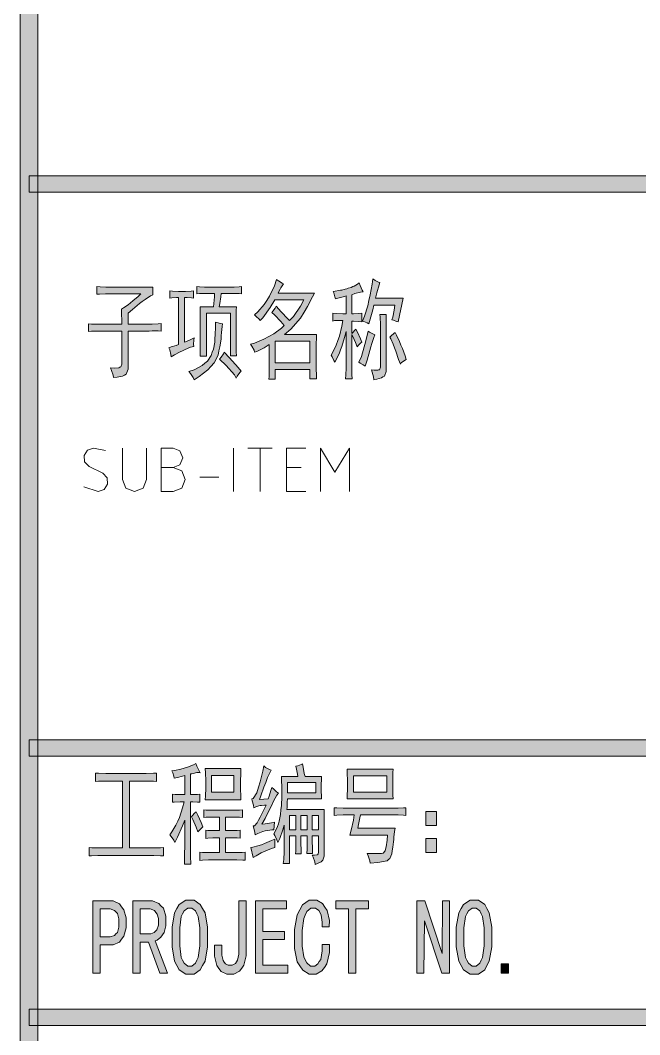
# Model space of a CAD drawing. Header units: millimetres. Extents: x 568 to 57335, y 85 to 28579.
# Drawn here: x 57244.83 to 57269.55, y 27771.29 to 27811.79 of the extents above; entities that cross this region are included whole.
import ezdxf

# ---------------------------------------------------------------- set-up
doc = ezdxf.new("R2010")
doc.units = ezdxf.units.MM

msp = doc.modelspace()

# ---------------------------------------------------------------- hatches: boundary and pattern name
h = msp.add_hatch(color=0)
h.dxf.hatch_style = 2
h.paths.add_polyline_path([(57245.524, 27702.999), (57244.825, 27702.999), (57244.825, 28563.812), (57245.524, 28563.812)])
h = msp.add_hatch(color=0)
h.dxf.hatch_style = 2
h.paths.add_polyline_path([(57245.175, 27804.935), (57245.175, 27805.581), (57320.223, 27805.581), (57320.223, 27804.935)])
h = msp.add_hatch(color=0)
h.dxf.hatch_style = 2
h.paths.add_polyline_path([(57248.426, 27797.915), (57248.578, 27797.907), (57248.761, 27797.915), (57248.799, 27797.937), (57248.837, 27797.96), (57248.875, 27798.067), (57248.875, 27798.15), (57248.875, 27799.381), (57247.971, 27799.381), (57247.887, 27799.381), (57247.674, 27799.373), (57247.553, 27799.366), (57247.553, 27799.67), (57247.674, 27799.662), (57247.887, 27799.654), (57247.971, 27799.654), (57248.875, 27799.654), (57248.875, 27799.784), (57248.867, 27800.095), (57248.859, 27800.262), (57248.951, 27800.308), (57249.133, 27800.437), (57249.224, 27800.513), (57249.315, 27800.589), (57249.528, 27800.764), (57249.642, 27800.87), (57248.35, 27800.87), (57248.221, 27800.87), (57247.986, 27800.862), (57247.887, 27800.855), (57247.887, 27801.159), (57248.016, 27801.144), (57248.236, 27801.136), (57248.328, 27801.136), (57250.113, 27801.136), (57250.113, 27800.832), (57250.022, 27800.787), (57249.809, 27800.65), (57249.695, 27800.566), (57249.581, 27800.483), (57249.3, 27800.247), (57249.125, 27800.095), (57249.125, 27799.654), (57249.976, 27799.654), (57250.083, 27799.654), (57250.326, 27799.67), (57250.455, 27799.685), (57250.455, 27799.381), (57250.326, 27799.389), (57250.083, 27799.389), (57249.976, 27799.381), (57249.125, 27799.381), (57249.125, 27798.029), (57249.125, 27797.861), (57249.057, 27797.656), (57248.981, 27797.626), (57248.905, 27797.588), (57248.692, 27797.542), (57248.54, 27797.527), (57248.533, 27797.618), (57248.472, 27797.808)])
h = msp.add_hatch(color=0)
h.dxf.hatch_style = 2
h.paths.add_polyline_path([(57253.258, 27801.136), (57253.357, 27801.136), (57253.562, 27801.144), (57253.661, 27801.159), (57253.661, 27800.87), (57253.562, 27800.878), (57253.357, 27800.885), (57253.258, 27800.885), (57252.848, 27800.885), (57252.833, 27800.749), (57252.787, 27800.483), (57252.765, 27800.346), (57253.456, 27800.346), (57253.448, 27800.217), (57253.448, 27799.936), (57253.448, 27799.784), (57253.448, 27798.94), (57253.448, 27798.834), (57253.448, 27798.56), (57253.456, 27798.401), (57253.22, 27798.401), (57253.22, 27800.095), (57252.256, 27800.095), (57252.256, 27798.386), (57252.005, 27798.386), (57252.005, 27798.538), (57252.012, 27798.811), (57252.012, 27798.925), (57252.012, 27799.784), (57252.012, 27799.913), (57252.005, 27800.194), (57252.005, 27800.346), (57252.537, 27800.346), (57252.552, 27800.49), (57252.575, 27800.756), (57252.582, 27800.885), (57252.271, 27800.885), (57252.172, 27800.885), (57251.974, 27800.878), (57251.876, 27800.87), (57251.876, 27801.159), (57251.974, 27801.144), (57252.172, 27801.136), (57252.271, 27801.136)])
h = msp.add_hatch(color=0)
h.paths.add_polyline_path([(57255.333, 27801.273), (57255.302, 27801.235), (57255.249, 27801.144), (57255.226, 27801.106), (57255.203, 27801.06), (57255.15, 27800.961), (57255.12, 27800.9), (57256.571, 27800.9), (57256.495, 27800.749), (57256.29, 27800.369), (57256.153, 27800.133), (57256.016, 27799.898), (57255.621, 27799.457), (57255.371, 27799.244), (57256.647, 27799.244), (57256.647, 27799.123), (57256.639, 27798.857), (57256.639, 27798.72), (57256.639, 27798.029), (57256.639, 27797.884), (57256.647, 27797.611), (57256.647, 27797.474), (57256.381, 27797.474), (57256.381, 27797.846), (57255.006, 27797.846), (57255.006, 27797.459), (57254.748, 27797.459), (57254.755, 27797.573), (57254.763, 27797.846), (57254.763, 27797.998), (57254.763, 27798.842), (57254.558, 27798.72), (57254.261, 27798.568), (57254.178, 27798.538), (57254.155, 27798.621), (57254.071, 27798.781), (57254.018, 27798.857), (57254.178, 27798.902), (57254.542, 27799.054), (57254.748, 27799.161), (57254.945, 27799.275), (57255.249, 27799.495), (57255.355, 27799.601), (57255.219, 27799.768), (57254.975, 27800.034), (57254.861, 27800.126), (57254.907, 27800.179), (57254.998, 27800.3), (57255.044, 27800.376), (57255.241, 27800.156), (57255.507, 27799.875), (57255.576, 27799.806), (57255.735, 27799.966), (57256.016, 27800.376), (57256.145, 27800.635), (57254.991, 27800.635), (57254.801, 27800.331), (57254.504, 27799.913), (57254.398, 27799.806), (57254.36, 27799.852), (57254.246, 27799.966), (57254.17, 27800.027), (57254.314, 27800.148), (57254.565, 27800.445), (57254.672, 27800.604), (57254.77, 27800.771), (57254.968, 27801.189), (57255.051, 27801.44), (57255.135, 27801.387), (57255.279, 27801.296)])
h.paths.add_polyline_path([(57256.381, 27798.112), (57256.381, 27798.978), (57255.006, 27798.978), (57255.006, 27798.112)])
h = msp.add_hatch(color=0)
h.dxf.hatch_style = 2
h.paths.add_polyline_path([(57257.232, 27798.416), (57257.3, 27798.538), (57257.437, 27798.826), (57257.498, 27799.001), (57257.566, 27799.176), (57257.665, 27799.578), (57257.703, 27799.806), (57257.566, 27799.806), (57257.369, 27799.799), (57257.3, 27799.784), (57257.3, 27800.095), (57257.437, 27800.08), (57257.703, 27800.072), (57257.832, 27800.072), (57257.832, 27800.787), (57257.764, 27800.764), (57257.559, 27800.711), (57257.414, 27800.665), (57257.384, 27800.756), (57257.338, 27800.908), (57257.308, 27800.969), (57257.391, 27800.976), (57257.536, 27800.999), (57257.604, 27801.014), (57257.665, 27801.022), (57257.794, 27801.052), (57257.855, 27801.068), (57257.916, 27801.09), (57258.037, 27801.128), (57258.098, 27801.159), (57258.151, 27801.182), (57258.28, 27801.258), (57258.349, 27801.311), (57258.387, 27801.197), (57258.47, 27801.022), (57258.516, 27800.954), (57258.402, 27800.938), (57258.174, 27800.878), (57258.06, 27800.832), (57258.06, 27800.072), (57258.128, 27800.072), (57258.326, 27800.08), (57258.463, 27800.095), (57258.463, 27799.753), (57258.326, 27799.768), (57258.128, 27799.784), (57258.06, 27799.784), (57258.06, 27799.282), (57258.098, 27799.32), (57258.174, 27799.419), (57258.22, 27799.465), (57258.288, 27799.343), (57258.402, 27799.077), (57258.463, 27798.94), (57258.417, 27798.91), (57258.326, 27798.819), (57258.273, 27798.758), (57258.212, 27798.925), (57258.098, 27799.168), (57258.06, 27799.244), (57258.06, 27797.998), (57258.06, 27797.915), (57258.06, 27797.649), (57258.068, 27797.474), (57257.802, 27797.474), (57257.817, 27797.641), (57257.832, 27797.907), (57257.832, 27797.998), (57257.832, 27799.366), (57257.771, 27799.13), (57257.665, 27798.766), (57257.612, 27798.636), (57257.566, 27798.515), (57257.452, 27798.257), (57257.384, 27798.135), (57257.346, 27798.211), (57257.27, 27798.355)])
h = msp.add_hatch(color=0)
h.dxf.hatch_style = 2
h.paths.add_polyline_path([(57259.184, 27801.326), (57259.154, 27801.235), (57259.063, 27800.916), (57259.01, 27800.703), (57260.111, 27800.703), (57259.906, 27799.753), (57259.845, 27799.768), (57259.724, 27799.814), (57259.663, 27799.837), (57259.694, 27799.936), (57259.747, 27800.224), (57259.777, 27800.414), (57258.941, 27800.414), (57258.896, 27800.232), (57258.797, 27799.86), (57258.744, 27799.67), (57258.668, 27799.708), (57258.539, 27799.768), (57258.486, 27799.784), (57258.569, 27799.981), (57258.698, 27800.391), (57258.744, 27800.604), (57258.797, 27800.824), (57258.873, 27801.25), (57258.903, 27801.463), (57258.987, 27801.409), (57259.124, 27801.341)])
h = msp.add_hatch(color=0)
h.dxf.hatch_style = 2
h.paths.add_polyline_path([(57251.747, 27798.773), (57251.625, 27798.735), (57251.405, 27798.644), (57251.306, 27798.598), (57251.207, 27798.553), (57250.979, 27798.431), (57250.85, 27798.355), (57250.835, 27798.454), (57250.789, 27798.636), (57250.751, 27798.72), (57250.85, 27798.75), (57251.048, 27798.811), (57251.139, 27798.842), (57251.139, 27800.718), (57251.055, 27800.718), (57250.88, 27800.711), (57250.789, 27800.703), (57250.789, 27800.984), (57250.896, 27800.976), (57251.139, 27800.969), (57251.283, 27800.969), (57251.42, 27800.969), (57251.648, 27800.976), (57251.739, 27800.984), (57251.739, 27800.703), (57251.663, 27800.711), (57251.488, 27800.718), (57251.382, 27800.718), (57251.382, 27798.94), (57251.465, 27798.971), (57251.655, 27799.054), (57251.762, 27799.115), (57251.747, 27799.024), (57251.739, 27798.857)])
h = msp.add_hatch(color=0)
h.dxf.hatch_style = 2
h.paths.add_polyline_path([(57259.435, 27800.042), (57259.428, 27799.958), (57259.428, 27799.662), (57259.428, 27799.449), (57259.428, 27797.93), (57259.428, 27797.77), (57259.359, 27797.58), (57259.298, 27797.55), (57259.238, 27797.52), (57259.055, 27797.466), (57258.941, 27797.436), (57258.926, 27797.55), (57258.873, 27797.74), (57258.843, 27797.831), (57258.949, 27797.823), (57259.093, 27797.816), (57259.124, 27797.831), (57259.162, 27797.839), (57259.2, 27797.937), (57259.2, 27798.029), (57259.2, 27799.449), (57259.2, 27799.647), (57259.192, 27799.936), (57259.184, 27800.042)])
h = msp.add_hatch(color=0)
h.dxf.hatch_style = 2
h.paths.add_polyline_path([(57252.901, 27799.67), (57252.886, 27799.571), (57252.863, 27799.328), (57252.848, 27799.199), (57252.841, 27799.062), (57252.787, 27798.758), (57252.757, 27798.591), (57252.719, 27798.416), (57252.559, 27798.112), (57252.43, 27797.975), (57252.309, 27797.831), (57251.967, 27797.565), (57251.762, 27797.436), (57251.731, 27797.527), (57251.625, 27797.687), (57251.557, 27797.763), (57251.769, 27797.839), (57252.081, 27798.006), (57252.187, 27798.097), (57252.294, 27798.188), (57252.445, 27798.408), (57252.491, 27798.538), (57252.537, 27798.667), (57252.59, 27798.94), (57252.597, 27799.085), (57252.605, 27799.237), (57252.613, 27799.556), (57252.613, 27799.738), (57252.673, 27799.723), (57252.818, 27799.685)])
h = msp.add_hatch(color=0)
h.dxf.hatch_style = 2
h.paths.add_polyline_path([(57258.972, 27799.229), (57258.934, 27799.13), (57258.858, 27798.887), (57258.82, 27798.75), (57258.782, 27798.606), (57258.668, 27798.226), (57258.592, 27797.983), (57258.516, 27798.029), (57258.387, 27798.105), (57258.334, 27798.135), (57258.44, 27798.37), (57258.622, 27798.993), (57258.706, 27799.381), (57258.767, 27799.343), (57258.896, 27799.267)])
h = msp.add_hatch(color=0)
h.dxf.hatch_style = 2
h.paths.add_polyline_path([(57259.792, 27799.328), (57259.845, 27799.221), (57259.959, 27798.971), (57260.02, 27798.826), (57260.081, 27798.682), (57260.187, 27798.393), (57260.233, 27798.249), (57260.157, 27798.211), (57260.035, 27798.112), (57259.997, 27798.067), (57259.929, 27798.249), (57259.815, 27798.576), (57259.769, 27798.712), (57259.716, 27798.857), (57259.618, 27799.069), (57259.58, 27799.145), (57259.633, 27799.191), (57259.739, 27799.282)])
h = msp.add_hatch(color=0)
h.dxf.hatch_style = 2
h.paths.add_polyline_path([(57252.962, 27798.538), (57253.182, 27798.31), (57253.524, 27797.93), (57253.646, 27797.778), (57253.585, 27797.725), (57253.486, 27797.588), (57253.448, 27797.504), (57253.372, 27797.634), (57253.038, 27798.013), (57252.772, 27798.264), (57252.841, 27798.34), (57252.932, 27798.477)])
h = msp.add_hatch(color=0)
h.dxf.hatch_style = 2
h.paths.add_polyline_path([(57320.223, 27783.054), (57320.223, 27782.408), (57245.175, 27782.408), (57245.175, 27783.054)])
h = msp.add_hatch(color=0)
h.dxf.hatch_style = 2
h.paths.add_polyline_path([(57250.88, 27781.816), (57250.987, 27781.838), (57251.23, 27781.891), (57251.367, 27781.929), (57251.503, 27781.967), (57251.739, 27782.066), (57251.83, 27782.119), (57251.876, 27782.013), (57251.967, 27781.823), (57252.012, 27781.747), (57251.967, 27781.762), (57251.876, 27781.755), (57251.822, 27781.74), (57251.777, 27781.732), (57251.671, 27781.709), (57251.617, 27781.702), (57251.617, 27780.873), (57251.709, 27780.873), (57251.898, 27780.881), (57251.997, 27780.889), (57251.997, 27780.57), (57251.898, 27780.577), (57251.709, 27780.585), (57251.617, 27780.585), (57251.617, 27779.096), (57251.617, 27778.913), (57251.625, 27778.412), (57251.633, 27778.1), (57251.374, 27778.1), (57251.382, 27778.412), (57251.389, 27778.906), (57251.389, 27779.08), (57251.389, 27779.855), (57251.298, 27779.62), (57251.101, 27779.172), (57250.994, 27778.966), (57250.949, 27779.05), (57250.85, 27779.202), (57250.797, 27779.27), (57250.88, 27779.384), (57251.04, 27779.658), (57251.108, 27779.81), (57251.177, 27779.962), (57251.306, 27780.349), (57251.367, 27780.585), (57251.207, 27780.585), (57250.972, 27780.577), (57250.896, 27780.57), (57250.896, 27780.889), (57251.002, 27780.881), (57251.162, 27780.873), (57251.215, 27780.873), (57251.389, 27780.873), (57251.389, 27781.633), (57251.306, 27781.61), (57251.101, 27781.557), (57250.972, 27781.534), (57250.949, 27781.61), (57250.911, 27781.747)])
h = msp.add_hatch(color=0)
h.paths.add_polyline_path([(57256.085, 27782.104), (57256.115, 27781.967), (57256.161, 27781.717), (57256.191, 27781.595), (57256.844, 27781.595), (57256.844, 27781.496), (57256.837, 27781.268), (57256.837, 27781.139), (57256.837, 27781.018), (57256.844, 27780.797), (57256.844, 27780.706), (57255.492, 27780.706), (57255.484, 27780.577), (57255.477, 27780.364), (57255.469, 27780.281), (57256.958, 27780.281), (57256.958, 27780.144), (57256.951, 27779.855), (57256.951, 27779.703), (57256.951, 27778.541), (57256.951, 27778.412), (57256.905, 27778.252), (57256.867, 27778.222), (57256.829, 27778.184), (57256.692, 27778.116), (57256.594, 27778.085), (57256.579, 27778.184), (57256.518, 27778.374), (57256.48, 27778.457), (57256.571, 27778.457), (57256.677, 27778.473), (57256.715, 27778.495), (57256.73, 27778.587), (57256.73, 27778.663), (57256.73, 27779.232), (57256.48, 27779.232), (57256.48, 27779.05), (57256.487, 27778.693), (57256.495, 27778.526), (57256.267, 27778.526), (57256.275, 27778.693), (57256.275, 27779.05), (57256.275, 27779.232), (57256.024, 27779.232), (57256.024, 27778.974), (57256.032, 27778.609), (57256.039, 27778.511), (57255.811, 27778.511), (57255.819, 27778.609), (57255.819, 27778.974), (57255.819, 27779.232), (57255.568, 27779.232), (57255.568, 27778.116), (57255.325, 27778.116), (57255.34, 27778.283), (57255.355, 27778.594), (57255.355, 27778.746), (57255.355, 27779.658), (57255.302, 27779.468), (57255.181, 27779.126), (57255.112, 27778.966), (57255.067, 27779.073), (57254.983, 27779.24), (57254.945, 27779.301), (57255.006, 27779.4), (57255.097, 27779.605), (57255.127, 27779.703), (57255.158, 27779.81), (57255.211, 27780.083), (57255.226, 27780.266), (57255.249, 27780.44), (57255.264, 27780.797), (57255.264, 27780.972), (57255.264, 27781.155), (57255.257, 27781.466), (57255.249, 27781.595), (57255.91, 27781.595), (57255.895, 27781.694), (57255.857, 27781.891), (57255.819, 27782.005), (57255.902, 27782.028), (57256.039, 27782.081)])
h.paths.add_polyline_path([(57256.617, 27780.942), (57256.617, 27781.36), (57255.492, 27781.36), (57255.492, 27780.942)])
h.paths.add_polyline_path([(57256.275, 27779.468), (57256.275, 27780.045), (57256.024, 27780.045), (57256.024, 27779.468)])
h.paths.add_polyline_path([(57256.73, 27779.468), (57256.73, 27780.045), (57256.48, 27780.045), (57256.48, 27779.468)])
h.paths.add_polyline_path([(57255.819, 27779.468), (57255.819, 27780.045), (57255.568, 27780.045), (57255.568, 27779.468)])
h = msp.add_hatch(color=0)
h.dxf.hatch_style = 2
h.paths.add_polyline_path([(57249.703, 27781.717), (57249.855, 27781.717), (57250.136, 27781.724), (57250.257, 27781.732), (57250.257, 27781.398), (57250.136, 27781.405), (57249.855, 27781.413), (57249.703, 27781.413), (57249.186, 27781.413), (57249.186, 27778.746), (57250.007, 27778.746), (57250.151, 27778.746), (57250.417, 27778.754), (57250.539, 27778.761), (57250.539, 27778.427), (57250.417, 27778.435), (57250.159, 27778.442), (57250.022, 27778.442), (57248.054, 27778.442), (57247.917, 27778.442), (57247.674, 27778.435), (57247.575, 27778.427), (57247.575, 27778.761), (57247.682, 27778.754), (57247.933, 27778.746), (57248.069, 27778.746), (57248.905, 27778.746), (57248.905, 27781.413), (57248.396, 27781.413), (57248.236, 27781.413), (57247.948, 27781.405), (57247.826, 27781.398), (57247.826, 27781.732), (57247.948, 27781.724), (57248.236, 27781.717), (57248.396, 27781.717)])
h = msp.add_hatch(color=0)
h.paths.add_polyline_path([(57253.631, 27781.922), (57253.623, 27781.732), (57253.616, 27781.398), (57253.616, 27781.246), (57253.616, 27781.101), (57253.623, 27780.813), (57253.631, 27780.668), (57252.21, 27780.668), (57252.218, 27780.828), (57252.225, 27781.132), (57252.225, 27781.276), (57252.225, 27781.42), (57252.218, 27781.74), (57252.21, 27781.922)])
h.paths.add_polyline_path([(57253.35, 27780.972), (57253.35, 27781.633), (57252.453, 27781.633), (57252.453, 27780.972)])
h = msp.add_hatch(color=0)
h.dxf.hatch_style = 2
h.paths.add_polyline_path([(57254.846, 27781.854), (57254.808, 27781.8), (57254.694, 27781.557), (57254.626, 27781.36), (57254.55, 27781.17), (57254.421, 27780.828), (57254.368, 27780.683), (57254.717, 27780.706), (57254.755, 27780.805), (57254.831, 27781.033), (57254.869, 27781.162), (57254.93, 27781.101), (57255.059, 27780.98), (57255.127, 27780.927), (57255.067, 27780.851), (57254.937, 27780.615), (57254.869, 27780.456), (57254.793, 27780.304), (57254.596, 27779.916), (57254.466, 27779.688), (57254.603, 27779.703), (57254.854, 27779.749), (57254.975, 27779.772), (57254.945, 27779.468), (57254.869, 27779.46), (57254.702, 27779.437), (57254.603, 27779.422), (57254.512, 27779.4), (57254.307, 27779.324), (57254.201, 27779.27), (57254.185, 27779.362), (57254.147, 27779.536), (57254.125, 27779.62), (57254.178, 27779.627), (57254.284, 27779.749), (57254.337, 27779.855), (57254.398, 27779.969), (57254.542, 27780.266), (57254.634, 27780.448), (57254.573, 27780.448), (57254.459, 27780.44), (57254.406, 27780.433), (57254.345, 27780.425), (57254.223, 27780.38), (57254.147, 27780.349), (57254.132, 27780.448), (57254.087, 27780.63), (57254.064, 27780.706), (57254.125, 27780.721), (57254.261, 27780.949), (57254.33, 27781.17), (57254.398, 27781.382), (57254.504, 27781.808), (57254.542, 27782.021), (57254.618, 27781.96), (57254.77, 27781.876)])
h = msp.add_hatch(color=0)
h.paths.add_polyline_path([(57259.709, 27781.884), (57259.701, 27781.762), (57259.701, 27781.474), (57259.701, 27781.314), (57259.701, 27781.155), (57259.701, 27780.851), (57259.709, 27780.706), (57257.878, 27780.706), (57257.878, 27780.82), (57257.885, 27781.101), (57257.885, 27781.261), (57257.885, 27781.428), (57257.878, 27781.74), (57257.878, 27781.884)])
h.paths.add_polyline_path([(57259.458, 27780.972), (57259.458, 27781.618), (57258.128, 27781.618), (57258.128, 27780.972)])
h = msp.add_hatch(color=0)
h.dxf.hatch_style = 2
h.paths.add_polyline_path([(57251.845, 27780.182), (57251.906, 27780.053), (57252.043, 27779.757), (57252.111, 27779.589), (57252.073, 27779.551), (57251.974, 27779.453), (57251.906, 27779.384), (57251.845, 27779.574), (57251.716, 27779.878), (57251.655, 27779.992), (57251.693, 27780.038), (57251.785, 27780.129)])
h = msp.add_hatch(color=0)
h.dxf.hatch_style = 2
h.paths.add_polyline_path([(57253.266, 27780.25), (57253.365, 27780.25), (57253.578, 27780.258), (57253.691, 27780.266), (57253.691, 27779.962), (57253.578, 27779.969), (57253.365, 27779.977), (57253.266, 27779.977), (57253.023, 27779.977), (57253.023, 27779.437), (57253.16, 27779.437), (57253.258, 27779.437), (57253.479, 27779.445), (57253.608, 27779.453), (57253.608, 27779.134), (57253.479, 27779.141), (57253.274, 27779.149), (57253.198, 27779.149), (57253.023, 27779.149), (57253.023, 27778.556), (57253.327, 27778.556), (57253.441, 27778.556), (57253.684, 27778.564), (57253.805, 27778.579), (57253.805, 27778.252), (57253.707, 27778.26), (57253.464, 27778.267), (57253.327, 27778.267), (57252.476, 27778.267), (57252.339, 27778.267), (57252.096, 27778.252), (57251.997, 27778.237), (57251.997, 27778.579), (57252.096, 27778.564), (57252.339, 27778.556), (57252.476, 27778.556), (57252.78, 27778.556), (57252.78, 27779.149), (57252.605, 27779.149), (57252.506, 27779.149), (57252.316, 27779.134), (57252.225, 27779.118), (57252.225, 27779.453), (57252.316, 27779.445), (57252.506, 27779.437), (57252.605, 27779.437), (57252.78, 27779.437), (57252.78, 27779.977), (57252.582, 27779.977), (57252.468, 27779.977), (57252.248, 27779.969), (57252.149, 27779.962), (57252.149, 27780.266), (57252.248, 27780.258), (57252.468, 27780.25), (57252.582, 27780.25)])
h = msp.add_hatch(color=0)
h.dxf.hatch_style = 2
h.paths.add_polyline_path([(57259.785, 27780.334), (57259.906, 27780.334), (57260.119, 27780.342), (57260.218, 27780.349), (57260.218, 27780.045), (57260.119, 27780.053), (57259.906, 27780.06), (57259.785, 27780.06), (57258.41, 27780.06), (57258.379, 27779.947), (57258.326, 27779.681), (57258.296, 27779.536), (57259.785, 27779.536), (57259.769, 27779.4), (57259.739, 27779.172), (57259.732, 27779.08), (57259.724, 27778.989), (57259.694, 27778.769), (57259.671, 27778.632), (57259.656, 27778.503), (57259.58, 27778.328), (57259.519, 27778.283), (57259.466, 27778.229), (57259.101, 27778.161), (57258.797, 27778.138), (57258.774, 27778.229), (57258.713, 27778.427), (57258.675, 27778.526), (57258.903, 27778.518), (57259.192, 27778.518), (57259.245, 27778.526), (57259.306, 27778.533), (57259.39, 27778.625), (57259.405, 27778.701), (57259.428, 27778.784), (57259.466, 27779.058), (57259.481, 27779.248), (57257.976, 27779.248), (57258.03, 27779.453), (57258.121, 27779.855), (57258.151, 27780.06), (57257.847, 27780.06), (57257.718, 27780.06), (57257.467, 27780.053), (57257.353, 27780.045), (57257.353, 27780.349), (57257.467, 27780.342), (57257.718, 27780.334), (57257.847, 27780.334)])
h = msp.add_hatch(color=0)
h.dxf.hatch_style = 2
h.paths.add_polyline_path([(57261.015, 27780.197), (57261.433, 27780.197), (57261.433, 27779.643), (57261.015, 27779.643)])
h = msp.add_hatch(color=0)
h.dxf.hatch_style = 2
h.paths.add_polyline_path([(57254.983, 27779.096), (57254.983, 27779.004), (57254.983, 27778.837), (57254.983, 27778.761), (57254.854, 27778.716), (57254.626, 27778.632), (57254.535, 27778.594), (57254.444, 27778.549), (57254.238, 27778.435), (57254.125, 27778.359), (57254.026, 27778.761), (57254.102, 27778.769), (57254.314, 27778.822), (57254.451, 27778.868), (57254.58, 27778.921), (57254.854, 27779.035)])
h = msp.add_hatch(color=0)
h.dxf.hatch_style = 2
h.paths.add_polyline_path([(57261.015, 27779.118), (57261.433, 27779.118), (57261.433, 27778.556), (57261.015, 27778.556)])
h = msp.add_hatch(color=0)
h.paths.add_polyline_path([(57249.049, 27775.745), (57249.049, 27775.548), (57248.958, 27775.221), (57248.867, 27775.107), (57248.783, 27774.985), (57248.533, 27774.871), (57248.373, 27774.871), (57248.009, 27774.871), (57248.009, 27773.739), (57247.72, 27773.739), (57247.72, 27776.626), (57248.373, 27776.626), (57248.533, 27776.626), (57248.783, 27776.505), (57248.867, 27776.391), (57248.958, 27776.269), (57249.049, 27775.95)])
h.paths.add_polyline_path([(57248.753, 27775.745), (57248.753, 27775.912), (57248.7, 27776.125), (57248.639, 27776.186), (57248.586, 27776.247), (57248.411, 27776.307), (57248.297, 27776.307), (57248.009, 27776.307), (57248.009, 27775.19), (57248.297, 27775.19), (57248.411, 27775.19), (57248.586, 27775.251), (57248.639, 27775.312), (57248.7, 27775.365), (57248.753, 27775.586)])
h = msp.add_hatch(color=0)
h.paths.add_polyline_path([(57250.698, 27773.739), (57250.394, 27773.739), (57249.938, 27774.985), (57249.604, 27774.985), (57249.604, 27773.739), (57249.315, 27773.739), (57249.315, 27776.626), (57249.946, 27776.626), (57250.098, 27776.626), (57250.349, 27776.528), (57250.44, 27776.429), (57250.539, 27776.338), (57250.63, 27776.019), (57250.63, 27775.798), (57250.63, 27775.631), (57250.569, 27775.365), (57250.508, 27775.274), (57250.44, 27775.183), (57250.295, 27775.061), (57250.212, 27775.039)])
h.paths.add_polyline_path([(57250.341, 27775.798), (57250.341, 27775.92), (57250.288, 27776.102), (57250.235, 27776.171), (57250.181, 27776.239), (57250.007, 27776.307), (57249.885, 27776.307), (57249.604, 27776.307), (57249.604, 27775.312), (57249.961, 27775.312), (57250.037, 27775.312), (57250.166, 27775.365), (57250.227, 27775.418), (57250.28, 27775.472), (57250.341, 27775.662)])
h = msp.add_hatch(color=0)
h.paths.add_polyline_path([(57252.294, 27775.19), (57252.294, 27774.795), (57252.202, 27774.226), (57252.104, 27774.051), (57252.012, 27773.876), (57251.762, 27773.701), (57251.595, 27773.701), (57251.427, 27773.701), (57251.169, 27773.876), (57251.078, 27774.051), (57250.979, 27774.226), (57250.888, 27774.795), (57250.888, 27775.19), (57250.888, 27775.586), (57250.979, 27776.155), (57251.078, 27776.323), (57251.169, 27776.49), (57251.427, 27776.657), (57251.595, 27776.657), (57251.762, 27776.657), (57252.012, 27776.49), (57252.104, 27776.323), (57252.202, 27776.155), (57252.294, 27775.586)])
h.paths.add_polyline_path([(57251.99, 27775.19), (57251.99, 27775.548), (57251.929, 27776.011), (57251.876, 27776.117), (57251.815, 27776.231), (57251.678, 27776.338), (57251.595, 27776.338), (57251.511, 27776.338), (57251.367, 27776.231), (57251.306, 27776.117), (57251.253, 27776.011), (57251.192, 27775.548), (57251.192, 27775.19), (57251.192, 27774.833), (57251.253, 27774.37), (57251.306, 27774.256), (57251.367, 27774.142), (57251.511, 27774.028), (57251.595, 27774.028), (57251.678, 27774.028), (57251.815, 27774.142), (57251.876, 27774.256), (57251.929, 27774.37), (57251.99, 27774.833)])
h = msp.add_hatch(color=0)
h.dxf.hatch_style = 2
h.paths.add_polyline_path([(57253.836, 27774.704), (57253.836, 27774.438), (57253.752, 27774.058), (57253.669, 27773.944), (57253.578, 27773.823), (57253.35, 27773.701), (57253.205, 27773.701), (57253.068, 27773.701), (57252.848, 27773.815), (57252.757, 27773.929), (57252.673, 27774.043), (57252.582, 27774.416), (57252.582, 27774.666), (57252.582, 27774.856), (57252.871, 27774.856), (57252.871, 27774.613), (57252.871, 27774.461), (57252.924, 27774.248), (57252.97, 27774.188), (57253.015, 27774.119), (57253.129, 27774.058), (57253.19, 27774.058), (57253.281, 27774.058), (57253.41, 27774.127), (57253.456, 27774.195), (57253.502, 27774.264), (57253.547, 27774.507), (57253.547, 27774.681), (57253.547, 27776.626), (57253.836, 27776.626)])
h = msp.add_hatch(color=0)
h.dxf.hatch_style = 2
h.paths.add_polyline_path([(57255.507, 27773.739), (57254.216, 27773.739), (57254.216, 27776.626), (57255.447, 27776.626), (57255.447, 27776.307), (57254.504, 27776.307), (57254.504, 27775.411), (57255.371, 27775.411), (57255.371, 27775.092), (57254.504, 27775.092), (57254.504, 27774.058), (57255.507, 27774.058)])
h = msp.add_hatch(color=0)
h.dxf.hatch_style = 2
h.paths.add_polyline_path([(57257.171, 27774.887), (57257.164, 27774.567), (57257.057, 27774.112), (57256.966, 27773.975), (57256.867, 27773.838), (57256.639, 27773.701), (57256.51, 27773.701), (57256.358, 27773.701), (57256.1, 27773.869), (57255.986, 27774.036), (57255.88, 27774.195), (57255.773, 27774.727), (57255.773, 27775.092), (57255.773, 27775.487), (57255.88, 27776.079), (57255.986, 27776.269), (57256.085, 27776.467), (57256.358, 27776.657), (57256.525, 27776.657), (57256.662, 27776.657), (57256.89, 27776.52), (57256.981, 27776.383), (57257.072, 27776.239), (57257.164, 27775.851), (57257.156, 27775.593), (57256.875, 27775.593), (57256.875, 27775.783), (57256.829, 27776.064), (57256.791, 27776.155), (57256.746, 27776.247), (57256.609, 27776.338), (57256.525, 27776.338), (57256.419, 27776.338), (57256.259, 27776.201), (57256.199, 27776.064), (57256.138, 27775.92), (57256.077, 27775.449), (57256.077, 27775.122), (57256.077, 27774.818), (57256.138, 27774.393), (57256.199, 27774.271), (57256.259, 27774.15), (57256.411, 27774.028), (57256.51, 27774.028), (57256.579, 27774.028), (57256.708, 27774.112), (57256.761, 27774.203), (57256.822, 27774.294), (57256.875, 27774.636), (57256.875, 27774.887)])
h = msp.add_hatch(color=0)
h.dxf.hatch_style = 2
h.paths.add_polyline_path([(57258.729, 27776.307), (57258.22, 27776.307), (57258.22, 27773.739), (57257.931, 27773.739), (57257.931, 27776.307), (57257.422, 27776.307), (57257.422, 27776.626), (57258.729, 27776.626)])
h = msp.add_hatch(color=0)
h.dxf.hatch_style = 2
h.paths.add_polyline_path([(57261.965, 27773.739), (57261.654, 27773.739), (57260.955, 27775.836), (57260.94, 27773.739), (57260.651, 27773.739), (57260.651, 27776.626), (57260.97, 27776.626), (57261.661, 27774.53), (57261.676, 27776.626), (57261.965, 27776.626)])
h = msp.add_hatch(color=0)
h.paths.add_polyline_path([(57263.644, 27775.19), (57263.644, 27774.795), (57263.545, 27774.226), (57263.454, 27774.051), (57263.363, 27773.876), (57263.112, 27773.701), (57262.945, 27773.701), (57262.778, 27773.701), (57262.52, 27773.876), (57262.421, 27774.051), (57262.33, 27774.226), (57262.231, 27774.795), (57262.231, 27775.19), (57262.231, 27775.586), (57262.33, 27776.155), (57262.421, 27776.323), (57262.52, 27776.49), (57262.778, 27776.657), (57262.945, 27776.657), (57263.112, 27776.657), (57263.363, 27776.49), (57263.454, 27776.323), (57263.545, 27776.155), (57263.644, 27775.586)])
h.paths.add_polyline_path([(57263.34, 27775.19), (57263.34, 27775.548), (57263.28, 27776.011), (57263.226, 27776.117), (57263.166, 27776.231), (57263.029, 27776.338), (57262.945, 27776.338), (57262.862, 27776.338), (57262.717, 27776.231), (57262.657, 27776.117), (57262.596, 27776.011), (57262.535, 27775.548), (57262.535, 27775.19), (57262.535, 27774.833), (57262.596, 27774.37), (57262.657, 27774.256), (57262.717, 27774.142), (57262.862, 27774.028), (57262.945, 27774.028), (57263.029, 27774.028), (57263.166, 27774.142), (57263.226, 27774.256), (57263.28, 27774.37), (57263.34, 27774.833)])
h = msp.add_hatch(color=0)
h.dxf.hatch_style = 2
h.paths.add_polyline_path([(57264.313, 27773.739), (57264.024, 27773.739), (57264.024, 27774.112), (57264.313, 27774.112)])
h = msp.add_hatch(color=0)
h.dxf.hatch_style = 2
h.paths.add_polyline_path([(57320.223, 27772.303), (57320.223, 27771.658), (57245.175, 27771.658), (57245.175, 27772.303)])

# ---------------------------------------------------------------- linework, layer by layer
at = {"color": 0, "lineweight": 0}
for points in [[(57245.524, 27702.999), (57244.825, 27702.999), (57244.825, 28563.812), (57245.524, 28563.812)], [(57245.175, 27804.935), (57245.175, 27805.581), (57320.223, 27805.581), (57320.223, 27804.935)], [(57248.426, 27797.915), (57248.578, 27797.907), (57248.761, 27797.915), (57248.799, 27797.937), (57248.837, 27797.96), (57248.875, 27798.067), (57248.875, 27798.15), (57248.875, 27799.381), (57247.971, 27799.381), (57247.887, 27799.381), (57247.674, 27799.373), (57247.553, 27799.366), (57247.553, 27799.67), (57247.674, 27799.662), (57247.887, 27799.654), (57247.971, 27799.654), (57248.875, 27799.654), (57248.875, 27799.784), (57248.867, 27800.095), (57248.859, 27800.262), (57248.951, 27800.308), (57249.133, 27800.437), (57249.224, 27800.513), (57249.315, 27800.589), (57249.528, 27800.764), (57249.642, 27800.87), (57248.35, 27800.87), (57248.221, 27800.87), (57247.986, 27800.862), (57247.887, 27800.855), (57247.887, 27801.159), (57248.016, 27801.144), (57248.236, 27801.136), (57248.328, 27801.136), (57250.113, 27801.136), (57250.113, 27800.832), (57250.022, 27800.787), (57249.809, 27800.65), (57249.695, 27800.566), (57249.581, 27800.483), (57249.3, 27800.247), (57249.125, 27800.095), (57249.125, 27799.654), (57249.976, 27799.654), (57250.083, 27799.654), (57250.326, 27799.67), (57250.455, 27799.685), (57250.455, 27799.381), (57250.326, 27799.389), (57250.083, 27799.389), (57249.976, 27799.381), (57249.125, 27799.381), (57249.125, 27798.029), (57249.125, 27797.861), (57249.057, 27797.656), (57248.981, 27797.626), (57248.905, 27797.588), (57248.692, 27797.542), (57248.54, 27797.527), (57248.533, 27797.618), (57248.472, 27797.808)], [(57253.258, 27801.136), (57253.357, 27801.136), (57253.562, 27801.144), (57253.661, 27801.159), (57253.661, 27800.87), (57253.562, 27800.878), (57253.357, 27800.885), (57253.258, 27800.885), (57252.848, 27800.885), (57252.833, 27800.749), (57252.787, 27800.483), (57252.765, 27800.346), (57253.456, 27800.346), (57253.448, 27800.217), (57253.448, 27799.936), (57253.448, 27799.784), (57253.448, 27798.94), (57253.448, 27798.834), (57253.448, 27798.56), (57253.456, 27798.401), (57253.22, 27798.401), (57253.22, 27800.095), (57252.256, 27800.095), (57252.256, 27798.386), (57252.005, 27798.386), (57252.005, 27798.538), (57252.012, 27798.811), (57252.012, 27798.925), (57252.012, 27799.784), (57252.012, 27799.913), (57252.005, 27800.194), (57252.005, 27800.346), (57252.537, 27800.346), (57252.552, 27800.49), (57252.575, 27800.756), (57252.582, 27800.885), (57252.271, 27800.885), (57252.172, 27800.885), (57251.974, 27800.878), (57251.876, 27800.87), (57251.876, 27801.159), (57251.974, 27801.144), (57252.172, 27801.136), (57252.271, 27801.136)], [(57255.333, 27801.273), (57255.302, 27801.235), (57255.249, 27801.144), (57255.226, 27801.106), (57255.203, 27801.06), (57255.15, 27800.961), (57255.12, 27800.9), (57256.571, 27800.9), (57256.495, 27800.749), (57256.29, 27800.369), (57256.153, 27800.133), (57256.016, 27799.898), (57255.621, 27799.457), (57255.371, 27799.244), (57256.647, 27799.244), (57256.647, 27799.123), (57256.639, 27798.857), (57256.639, 27798.72), (57256.639, 27798.029), (57256.639, 27797.884), (57256.647, 27797.611), (57256.647, 27797.474), (57256.381, 27797.474), (57256.381, 27797.846), (57255.006, 27797.846), (57255.006, 27797.459), (57254.748, 27797.459), (57254.755, 27797.573), (57254.763, 27797.846), (57254.763, 27797.998), (57254.763, 27798.842), (57254.558, 27798.72), (57254.261, 27798.568), (57254.178, 27798.538), (57254.155, 27798.621), (57254.071, 27798.781), (57254.018, 27798.857), (57254.178, 27798.902), (57254.542, 27799.054), (57254.748, 27799.161), (57254.945, 27799.275), (57255.249, 27799.495), (57255.355, 27799.601), (57255.219, 27799.768), (57254.975, 27800.034), (57254.861, 27800.126), (57254.907, 27800.179), (57254.998, 27800.3), (57255.044, 27800.376), (57255.241, 27800.156), (57255.507, 27799.875), (57255.576, 27799.806), (57255.735, 27799.966), (57256.016, 27800.376), (57256.145, 27800.635), (57254.991, 27800.635), (57254.801, 27800.331), (57254.504, 27799.913), (57254.398, 27799.806), (57254.36, 27799.852), (57254.246, 27799.966), (57254.17, 27800.027), (57254.314, 27800.148), (57254.565, 27800.445), (57254.672, 27800.604), (57254.77, 27800.771), (57254.968, 27801.189), (57255.051, 27801.44), (57255.135, 27801.387), (57255.279, 27801.296)], [(57257.232, 27798.416), (57257.3, 27798.538), (57257.437, 27798.826), (57257.498, 27799.001), (57257.566, 27799.176), (57257.665, 27799.578), (57257.703, 27799.806), (57257.566, 27799.806), (57257.369, 27799.799), (57257.3, 27799.784), (57257.3, 27800.095), (57257.437, 27800.08), (57257.703, 27800.072), (57257.832, 27800.072), (57257.832, 27800.787), (57257.764, 27800.764), (57257.559, 27800.711), (57257.414, 27800.665), (57257.384, 27800.756), (57257.338, 27800.908), (57257.308, 27800.969), (57257.391, 27800.976), (57257.536, 27800.999), (57257.604, 27801.014), (57257.665, 27801.022), (57257.794, 27801.052), (57257.855, 27801.068), (57257.916, 27801.09), (57258.037, 27801.128), (57258.098, 27801.159), (57258.151, 27801.182), (57258.28, 27801.258), (57258.349, 27801.311), (57258.387, 27801.197), (57258.47, 27801.022), (57258.516, 27800.954), (57258.402, 27800.938), (57258.174, 27800.878), (57258.06, 27800.832), (57258.06, 27800.072), (57258.128, 27800.072), (57258.326, 27800.08), (57258.463, 27800.095), (57258.463, 27799.753), (57258.326, 27799.768), (57258.128, 27799.784), (57258.06, 27799.784), (57258.06, 27799.282), (57258.098, 27799.32), (57258.174, 27799.419), (57258.22, 27799.465), (57258.288, 27799.343), (57258.402, 27799.077), (57258.463, 27798.94), (57258.417, 27798.91), (57258.326, 27798.819), (57258.273, 27798.758), (57258.212, 27798.925), (57258.098, 27799.168), (57258.06, 27799.244), (57258.06, 27797.998), (57258.06, 27797.915), (57258.06, 27797.649), (57258.068, 27797.474), (57257.802, 27797.474), (57257.817, 27797.641), (57257.832, 27797.907), (57257.832, 27797.998), (57257.832, 27799.366), (57257.771, 27799.13), (57257.665, 27798.766), (57257.612, 27798.636), (57257.566, 27798.515), (57257.452, 27798.257), (57257.384, 27798.135), (57257.346, 27798.211), (57257.27, 27798.355)], [(57259.184, 27801.326), (57259.154, 27801.235), (57259.063, 27800.916), (57259.01, 27800.703), (57260.111, 27800.703), (57259.906, 27799.753), (57259.845, 27799.768), (57259.724, 27799.814), (57259.663, 27799.837), (57259.694, 27799.936), (57259.747, 27800.224), (57259.777, 27800.414), (57258.941, 27800.414), (57258.896, 27800.232), (57258.797, 27799.86), (57258.744, 27799.67), (57258.668, 27799.708), (57258.539, 27799.768), (57258.486, 27799.784), (57258.569, 27799.981), (57258.698, 27800.391), (57258.744, 27800.604), (57258.797, 27800.824), (57258.873, 27801.25), (57258.903, 27801.463), (57258.987, 27801.409), (57259.124, 27801.341)], [(57251.747, 27798.773), (57251.625, 27798.735), (57251.405, 27798.644), (57251.306, 27798.598), (57251.207, 27798.553), (57250.979, 27798.431), (57250.85, 27798.355), (57250.835, 27798.454), (57250.789, 27798.636), (57250.751, 27798.72), (57250.85, 27798.75), (57251.048, 27798.811), (57251.139, 27798.842), (57251.139, 27800.718), (57251.055, 27800.718), (57250.88, 27800.711), (57250.789, 27800.703), (57250.789, 27800.984), (57250.896, 27800.976), (57251.139, 27800.969), (57251.283, 27800.969), (57251.42, 27800.969), (57251.648, 27800.976), (57251.739, 27800.984), (57251.739, 27800.703), (57251.663, 27800.711), (57251.488, 27800.718), (57251.382, 27800.718), (57251.382, 27798.94), (57251.465, 27798.971), (57251.655, 27799.054), (57251.762, 27799.115), (57251.747, 27799.024), (57251.739, 27798.857)], [(57259.435, 27800.042), (57259.428, 27799.958), (57259.428, 27799.662), (57259.428, 27799.449), (57259.428, 27797.93), (57259.428, 27797.77), (57259.359, 27797.58), (57259.298, 27797.55), (57259.238, 27797.52), (57259.055, 27797.466), (57258.941, 27797.436), (57258.926, 27797.55), (57258.873, 27797.74), (57258.843, 27797.831), (57258.949, 27797.823), (57259.093, 27797.816), (57259.124, 27797.831), (57259.162, 27797.839), (57259.2, 27797.937), (57259.2, 27798.029), (57259.2, 27799.449), (57259.2, 27799.647), (57259.192, 27799.936), (57259.184, 27800.042)], [(57252.901, 27799.67), (57252.886, 27799.571), (57252.863, 27799.328), (57252.848, 27799.199), (57252.841, 27799.062), (57252.787, 27798.758), (57252.757, 27798.591), (57252.719, 27798.416), (57252.559, 27798.112), (57252.43, 27797.975), (57252.309, 27797.831), (57251.967, 27797.565), (57251.762, 27797.436), (57251.731, 27797.527), (57251.625, 27797.687), (57251.557, 27797.763), (57251.769, 27797.839), (57252.081, 27798.006), (57252.187, 27798.097), (57252.294, 27798.188), (57252.445, 27798.408), (57252.491, 27798.538), (57252.537, 27798.667), (57252.59, 27798.94), (57252.597, 27799.085), (57252.605, 27799.237), (57252.613, 27799.556), (57252.613, 27799.738), (57252.673, 27799.723), (57252.818, 27799.685)], [(57258.972, 27799.229), (57258.934, 27799.13), (57258.858, 27798.887), (57258.82, 27798.75), (57258.782, 27798.606), (57258.668, 27798.226), (57258.592, 27797.983), (57258.516, 27798.029), (57258.387, 27798.105), (57258.334, 27798.135), (57258.44, 27798.37), (57258.622, 27798.993), (57258.706, 27799.381), (57258.767, 27799.343), (57258.896, 27799.267)], [(57259.792, 27799.328), (57259.845, 27799.221), (57259.959, 27798.971), (57260.02, 27798.826), (57260.081, 27798.682), (57260.187, 27798.393), (57260.233, 27798.249), (57260.157, 27798.211), (57260.035, 27798.112), (57259.997, 27798.067), (57259.929, 27798.249), (57259.815, 27798.576), (57259.769, 27798.712), (57259.716, 27798.857), (57259.618, 27799.069), (57259.58, 27799.145), (57259.633, 27799.191), (57259.739, 27799.282)], [(57256.381, 27798.112), (57256.381, 27798.978), (57255.006, 27798.978), (57255.006, 27798.112)], [(57252.962, 27798.538), (57253.182, 27798.31), (57253.524, 27797.93), (57253.646, 27797.778), (57253.585, 27797.725), (57253.486, 27797.588), (57253.448, 27797.504), (57253.372, 27797.634), (57253.038, 27798.013), (57252.772, 27798.264), (57252.841, 27798.34), (57252.932, 27798.477)], [(57320.223, 27783.054), (57320.223, 27782.408), (57245.175, 27782.408), (57245.175, 27783.054)], [(57250.88, 27781.816), (57250.987, 27781.838), (57251.23, 27781.891), (57251.367, 27781.929), (57251.503, 27781.967), (57251.739, 27782.066), (57251.83, 27782.119), (57251.876, 27782.013), (57251.967, 27781.823), (57252.012, 27781.747), (57251.967, 27781.762), (57251.876, 27781.755), (57251.822, 27781.74), (57251.777, 27781.732), (57251.671, 27781.709), (57251.617, 27781.702), (57251.617, 27780.873), (57251.709, 27780.873), (57251.898, 27780.881), (57251.997, 27780.889), (57251.997, 27780.57), (57251.898, 27780.577), (57251.709, 27780.585), (57251.617, 27780.585), (57251.617, 27779.096), (57251.617, 27778.913), (57251.625, 27778.412), (57251.633, 27778.1), (57251.374, 27778.1), (57251.382, 27778.412), (57251.389, 27778.906), (57251.389, 27779.08), (57251.389, 27779.855), (57251.298, 27779.62), (57251.101, 27779.172), (57250.994, 27778.966), (57250.949, 27779.05), (57250.85, 27779.202), (57250.797, 27779.27), (57250.88, 27779.384), (57251.04, 27779.658), (57251.108, 27779.81), (57251.177, 27779.962), (57251.306, 27780.349), (57251.367, 27780.585), (57251.207, 27780.585), (57250.972, 27780.577), (57250.896, 27780.57), (57250.896, 27780.889), (57251.002, 27780.881), (57251.162, 27780.873), (57251.215, 27780.873), (57251.389, 27780.873), (57251.389, 27781.633), (57251.306, 27781.61), (57251.101, 27781.557), (57250.972, 27781.534), (57250.949, 27781.61), (57250.911, 27781.747)], [(57256.085, 27782.104), (57256.115, 27781.967), (57256.161, 27781.717), (57256.191, 27781.595), (57256.844, 27781.595), (57256.844, 27781.496), (57256.837, 27781.268), (57256.837, 27781.139), (57256.837, 27781.018), (57256.844, 27780.797), (57256.844, 27780.706), (57255.492, 27780.706), (57255.484, 27780.577), (57255.477, 27780.364), (57255.469, 27780.281), (57256.958, 27780.281), (57256.958, 27780.144), (57256.951, 27779.855), (57256.951, 27779.703), (57256.951, 27778.541), (57256.951, 27778.412), (57256.905, 27778.252), (57256.867, 27778.222), (57256.829, 27778.184), (57256.692, 27778.116), (57256.594, 27778.085), (57256.579, 27778.184), (57256.518, 27778.374), (57256.48, 27778.457), (57256.571, 27778.457), (57256.677, 27778.473), (57256.715, 27778.495), (57256.73, 27778.587), (57256.73, 27778.663), (57256.73, 27779.232), (57256.48, 27779.232), (57256.48, 27779.05), (57256.487, 27778.693), (57256.495, 27778.526), (57256.267, 27778.526), (57256.275, 27778.693), (57256.275, 27779.05), (57256.275, 27779.232), (57256.024, 27779.232), (57256.024, 27778.974), (57256.032, 27778.609), (57256.039, 27778.511), (57255.811, 27778.511), (57255.819, 27778.609), (57255.819, 27778.974), (57255.819, 27779.232), (57255.568, 27779.232), (57255.568, 27778.116), (57255.325, 27778.116), (57255.34, 27778.283), (57255.355, 27778.594), (57255.355, 27778.746), (57255.355, 27779.658), (57255.302, 27779.468), (57255.181, 27779.126), (57255.112, 27778.966), (57255.067, 27779.073), (57254.983, 27779.24), (57254.945, 27779.301), (57255.006, 27779.4), (57255.097, 27779.605), (57255.127, 27779.703), (57255.158, 27779.81), (57255.211, 27780.083), (57255.226, 27780.266), (57255.249, 27780.44), (57255.264, 27780.797), (57255.264, 27780.972), (57255.264, 27781.155), (57255.257, 27781.466), (57255.249, 27781.595), (57255.91, 27781.595), (57255.895, 27781.694), (57255.857, 27781.891), (57255.819, 27782.005), (57255.902, 27782.028), (57256.039, 27782.081)], [(57249.703, 27781.717), (57249.855, 27781.717), (57250.136, 27781.724), (57250.257, 27781.732), (57250.257, 27781.398), (57250.136, 27781.405), (57249.855, 27781.413), (57249.703, 27781.413), (57249.186, 27781.413), (57249.186, 27778.746), (57250.007, 27778.746), (57250.151, 27778.746), (57250.417, 27778.754), (57250.539, 27778.761), (57250.539, 27778.427), (57250.417, 27778.435), (57250.159, 27778.442), (57250.022, 27778.442), (57248.054, 27778.442), (57247.917, 27778.442), (57247.674, 27778.435), (57247.575, 27778.427), (57247.575, 27778.761), (57247.682, 27778.754), (57247.933, 27778.746), (57248.069, 27778.746), (57248.905, 27778.746), (57248.905, 27781.413), (57248.396, 27781.413), (57248.236, 27781.413), (57247.948, 27781.405), (57247.826, 27781.398), (57247.826, 27781.732), (57247.948, 27781.724), (57248.236, 27781.717), (57248.396, 27781.717)], [(57253.631, 27781.922), (57253.623, 27781.732), (57253.616, 27781.398), (57253.616, 27781.246), (57253.616, 27781.101), (57253.623, 27780.813), (57253.631, 27780.668), (57252.21, 27780.668), (57252.218, 27780.828), (57252.225, 27781.132), (57252.225, 27781.276), (57252.225, 27781.42), (57252.218, 27781.74), (57252.21, 27781.922)], [(57253.35, 27780.972), (57253.35, 27781.633), (57252.453, 27781.633), (57252.453, 27780.972)], [(57254.846, 27781.854), (57254.808, 27781.8), (57254.694, 27781.557), (57254.626, 27781.36), (57254.55, 27781.17), (57254.421, 27780.828), (57254.368, 27780.683), (57254.717, 27780.706), (57254.755, 27780.805), (57254.831, 27781.033), (57254.869, 27781.162), (57254.93, 27781.101), (57255.059, 27780.98), (57255.127, 27780.927), (57255.067, 27780.851), (57254.937, 27780.615), (57254.869, 27780.456), (57254.793, 27780.304), (57254.596, 27779.916), (57254.466, 27779.688), (57254.603, 27779.703), (57254.854, 27779.749), (57254.975, 27779.772), (57254.945, 27779.468), (57254.869, 27779.46), (57254.702, 27779.437), (57254.603, 27779.422), (57254.512, 27779.4), (57254.307, 27779.324), (57254.201, 27779.27), (57254.185, 27779.362), (57254.147, 27779.536), (57254.125, 27779.62), (57254.178, 27779.627), (57254.284, 27779.749), (57254.337, 27779.855), (57254.398, 27779.969), (57254.542, 27780.266), (57254.634, 27780.448), (57254.573, 27780.448), (57254.459, 27780.44), (57254.406, 27780.433), (57254.345, 27780.425), (57254.223, 27780.38), (57254.147, 27780.349), (57254.132, 27780.448), (57254.087, 27780.63), (57254.064, 27780.706), (57254.125, 27780.721), (57254.261, 27780.949), (57254.33, 27781.17), (57254.398, 27781.382), (57254.504, 27781.808), (57254.542, 27782.021), (57254.618, 27781.96), (57254.77, 27781.876)], [(57259.709, 27781.884), (57259.701, 27781.762), (57259.701, 27781.474), (57259.701, 27781.314), (57259.701, 27781.155), (57259.701, 27780.851), (57259.709, 27780.706), (57257.878, 27780.706), (57257.878, 27780.82), (57257.885, 27781.101), (57257.885, 27781.261), (57257.885, 27781.428), (57257.878, 27781.74), (57257.878, 27781.884)], [(57256.617, 27780.942), (57256.617, 27781.36), (57255.492, 27781.36), (57255.492, 27780.942)], [(57259.458, 27780.972), (57259.458, 27781.618), (57258.128, 27781.618), (57258.128, 27780.972)], [(57251.845, 27780.182), (57251.906, 27780.053), (57252.043, 27779.757), (57252.111, 27779.589), (57252.073, 27779.551), (57251.974, 27779.453), (57251.906, 27779.384), (57251.845, 27779.574), (57251.716, 27779.878), (57251.655, 27779.992), (57251.693, 27780.038), (57251.785, 27780.129)], [(57253.266, 27780.25), (57253.365, 27780.25), (57253.578, 27780.258), (57253.691, 27780.266), (57253.691, 27779.962), (57253.578, 27779.969), (57253.365, 27779.977), (57253.266, 27779.977), (57253.023, 27779.977), (57253.023, 27779.437), (57253.16, 27779.437), (57253.258, 27779.437), (57253.479, 27779.445), (57253.608, 27779.453), (57253.608, 27779.134), (57253.479, 27779.141), (57253.274, 27779.149), (57253.198, 27779.149), (57253.023, 27779.149), (57253.023, 27778.556), (57253.327, 27778.556), (57253.441, 27778.556), (57253.684, 27778.564), (57253.805, 27778.579), (57253.805, 27778.252), (57253.707, 27778.26), (57253.464, 27778.267), (57253.327, 27778.267), (57252.476, 27778.267), (57252.339, 27778.267), (57252.096, 27778.252), (57251.997, 27778.237), (57251.997, 27778.579), (57252.096, 27778.564), (57252.339, 27778.556), (57252.476, 27778.556), (57252.78, 27778.556), (57252.78, 27779.149), (57252.605, 27779.149), (57252.506, 27779.149), (57252.316, 27779.134), (57252.225, 27779.118), (57252.225, 27779.453), (57252.316, 27779.445), (57252.506, 27779.437), (57252.605, 27779.437), (57252.78, 27779.437), (57252.78, 27779.977), (57252.582, 27779.977), (57252.468, 27779.977), (57252.248, 27779.969), (57252.149, 27779.962), (57252.149, 27780.266), (57252.248, 27780.258), (57252.468, 27780.25), (57252.582, 27780.25)], [(57255.819, 27779.468), (57255.819, 27780.045), (57255.568, 27780.045), (57255.568, 27779.468)], [(57256.275, 27779.468), (57256.275, 27780.045), (57256.024, 27780.045), (57256.024, 27779.468)], [(57256.73, 27779.468), (57256.73, 27780.045), (57256.48, 27780.045), (57256.48, 27779.468)], [(57259.785, 27780.334), (57259.906, 27780.334), (57260.119, 27780.342), (57260.218, 27780.349), (57260.218, 27780.045), (57260.119, 27780.053), (57259.906, 27780.06), (57259.785, 27780.06), (57258.41, 27780.06), (57258.379, 27779.947), (57258.326, 27779.681), (57258.296, 27779.536), (57259.785, 27779.536), (57259.769, 27779.4), (57259.739, 27779.172), (57259.732, 27779.08), (57259.724, 27778.989), (57259.694, 27778.769), (57259.671, 27778.632), (57259.656, 27778.503), (57259.58, 27778.328), (57259.519, 27778.283), (57259.466, 27778.229), (57259.101, 27778.161), (57258.797, 27778.138), (57258.774, 27778.229), (57258.713, 27778.427), (57258.675, 27778.526), (57258.903, 27778.518), (57259.192, 27778.518), (57259.245, 27778.526), (57259.306, 27778.533), (57259.39, 27778.625), (57259.405, 27778.701), (57259.428, 27778.784), (57259.466, 27779.058), (57259.481, 27779.248), (57257.976, 27779.248), (57258.03, 27779.453), (57258.121, 27779.855), (57258.151, 27780.06), (57257.847, 27780.06), (57257.718, 27780.06), (57257.467, 27780.053), (57257.353, 27780.045), (57257.353, 27780.349), (57257.467, 27780.342), (57257.718, 27780.334), (57257.847, 27780.334)], [(57261.015, 27780.197), (57261.433, 27780.197), (57261.433, 27779.643), (57261.015, 27779.643)], [(57254.983, 27779.096), (57254.983, 27779.004), (57254.983, 27778.837), (57254.983, 27778.761), (57254.854, 27778.716), (57254.626, 27778.632), (57254.535, 27778.594), (57254.444, 27778.549), (57254.238, 27778.435), (57254.125, 27778.359), (57254.026, 27778.761), (57254.102, 27778.769), (57254.314, 27778.822), (57254.451, 27778.868), (57254.58, 27778.921), (57254.854, 27779.035)], [(57261.015, 27779.118), (57261.433, 27779.118), (57261.433, 27778.556), (57261.015, 27778.556)], [(57249.049, 27775.745), (57249.049, 27775.548), (57248.958, 27775.221), (57248.867, 27775.107), (57248.783, 27774.985), (57248.533, 27774.871), (57248.373, 27774.871), (57248.009, 27774.871), (57248.009, 27773.739), (57247.72, 27773.739), (57247.72, 27776.626), (57248.373, 27776.626), (57248.533, 27776.626), (57248.783, 27776.505), (57248.867, 27776.391), (57248.958, 27776.269), (57249.049, 27775.95)], [(57250.698, 27773.739), (57250.394, 27773.739), (57249.938, 27774.985), (57249.604, 27774.985), (57249.604, 27773.739), (57249.315, 27773.739), (57249.315, 27776.626), (57249.946, 27776.626), (57250.098, 27776.626), (57250.349, 27776.528), (57250.44, 27776.429), (57250.539, 27776.338), (57250.63, 27776.019), (57250.63, 27775.798), (57250.63, 27775.631), (57250.569, 27775.365), (57250.508, 27775.274), (57250.44, 27775.183), (57250.295, 27775.061), (57250.212, 27775.039)], [(57252.294, 27775.19), (57252.294, 27774.795), (57252.202, 27774.226), (57252.104, 27774.051), (57252.012, 27773.876), (57251.762, 27773.701), (57251.595, 27773.701), (57251.427, 27773.701), (57251.169, 27773.876), (57251.078, 27774.051), (57250.979, 27774.226), (57250.888, 27774.795), (57250.888, 27775.19), (57250.888, 27775.586), (57250.979, 27776.155), (57251.078, 27776.323), (57251.169, 27776.49), (57251.427, 27776.657), (57251.595, 27776.657), (57251.762, 27776.657), (57252.012, 27776.49), (57252.104, 27776.323), (57252.202, 27776.155), (57252.294, 27775.586)], [(57253.836, 27774.704), (57253.836, 27774.438), (57253.752, 27774.058), (57253.669, 27773.944), (57253.578, 27773.823), (57253.35, 27773.701), (57253.205, 27773.701), (57253.068, 27773.701), (57252.848, 27773.815), (57252.757, 27773.929), (57252.673, 27774.043), (57252.582, 27774.416), (57252.582, 27774.666), (57252.582, 27774.856), (57252.871, 27774.856), (57252.871, 27774.613), (57252.871, 27774.461), (57252.924, 27774.248), (57252.97, 27774.188), (57253.015, 27774.119), (57253.129, 27774.058), (57253.19, 27774.058), (57253.281, 27774.058), (57253.41, 27774.127), (57253.456, 27774.195), (57253.502, 27774.264), (57253.547, 27774.507), (57253.547, 27774.681), (57253.547, 27776.626), (57253.836, 27776.626)], [(57255.507, 27773.739), (57254.216, 27773.739), (57254.216, 27776.626), (57255.447, 27776.626), (57255.447, 27776.307), (57254.504, 27776.307), (57254.504, 27775.411), (57255.371, 27775.411), (57255.371, 27775.092), (57254.504, 27775.092), (57254.504, 27774.058), (57255.507, 27774.058)], [(57257.171, 27774.887), (57257.164, 27774.567), (57257.057, 27774.112), (57256.966, 27773.975), (57256.867, 27773.838), (57256.639, 27773.701), (57256.51, 27773.701), (57256.358, 27773.701), (57256.1, 27773.869), (57255.986, 27774.036), (57255.88, 27774.195), (57255.773, 27774.727), (57255.773, 27775.092), (57255.773, 27775.487), (57255.88, 27776.079), (57255.986, 27776.269), (57256.085, 27776.467), (57256.358, 27776.657), (57256.525, 27776.657), (57256.662, 27776.657), (57256.89, 27776.52), (57256.981, 27776.383), (57257.072, 27776.239), (57257.164, 27775.851), (57257.156, 27775.593), (57256.875, 27775.593), (57256.875, 27775.783), (57256.829, 27776.064), (57256.791, 27776.155), (57256.746, 27776.247), (57256.609, 27776.338), (57256.525, 27776.338), (57256.419, 27776.338), (57256.259, 27776.201), (57256.199, 27776.064), (57256.138, 27775.92), (57256.077, 27775.449), (57256.077, 27775.122), (57256.077, 27774.818), (57256.138, 27774.393), (57256.199, 27774.271), (57256.259, 27774.15), (57256.411, 27774.028), (57256.51, 27774.028), (57256.579, 27774.028), (57256.708, 27774.112), (57256.761, 27774.203), (57256.822, 27774.294), (57256.875, 27774.636), (57256.875, 27774.887)], [(57258.729, 27776.307), (57258.22, 27776.307), (57258.22, 27773.739), (57257.931, 27773.739), (57257.931, 27776.307), (57257.422, 27776.307), (57257.422, 27776.626), (57258.729, 27776.626)], [(57261.965, 27773.739), (57261.654, 27773.739), (57260.955, 27775.836), (57260.94, 27773.739), (57260.651, 27773.739), (57260.651, 27776.626), (57260.97, 27776.626), (57261.661, 27774.53), (57261.676, 27776.626), (57261.965, 27776.626)], [(57263.644, 27775.19), (57263.644, 27774.795), (57263.545, 27774.226), (57263.454, 27774.051), (57263.363, 27773.876), (57263.112, 27773.701), (57262.945, 27773.701), (57262.778, 27773.701), (57262.52, 27773.876), (57262.421, 27774.051), (57262.33, 27774.226), (57262.231, 27774.795), (57262.231, 27775.19), (57262.231, 27775.586), (57262.33, 27776.155), (57262.421, 27776.323), (57262.52, 27776.49), (57262.778, 27776.657), (57262.945, 27776.657), (57263.112, 27776.657), (57263.363, 27776.49), (57263.454, 27776.323), (57263.545, 27776.155), (57263.644, 27775.586)], [(57248.753, 27775.745), (57248.753, 27775.912), (57248.7, 27776.125), (57248.639, 27776.186), (57248.586, 27776.247), (57248.411, 27776.307), (57248.297, 27776.307), (57248.009, 27776.307), (57248.009, 27775.19), (57248.297, 27775.19), (57248.411, 27775.19), (57248.586, 27775.251), (57248.639, 27775.312), (57248.7, 27775.365), (57248.753, 27775.586)], [(57250.341, 27775.798), (57250.341, 27775.92), (57250.288, 27776.102), (57250.235, 27776.171), (57250.181, 27776.239), (57250.007, 27776.307), (57249.885, 27776.307), (57249.604, 27776.307), (57249.604, 27775.312), (57249.961, 27775.312), (57250.037, 27775.312), (57250.166, 27775.365), (57250.227, 27775.418), (57250.28, 27775.472), (57250.341, 27775.662)], [(57251.99, 27775.19), (57251.99, 27775.548), (57251.929, 27776.011), (57251.876, 27776.117), (57251.815, 27776.231), (57251.678, 27776.338), (57251.595, 27776.338), (57251.511, 27776.338), (57251.367, 27776.231), (57251.306, 27776.117), (57251.253, 27776.011), (57251.192, 27775.548), (57251.192, 27775.19), (57251.192, 27774.833), (57251.253, 27774.37), (57251.306, 27774.256), (57251.367, 27774.142), (57251.511, 27774.028), (57251.595, 27774.028), (57251.678, 27774.028), (57251.815, 27774.142), (57251.876, 27774.256), (57251.929, 27774.37), (57251.99, 27774.833)], [(57263.34, 27775.19), (57263.34, 27775.548), (57263.28, 27776.011), (57263.226, 27776.117), (57263.166, 27776.231), (57263.029, 27776.338), (57262.945, 27776.338), (57262.862, 27776.338), (57262.717, 27776.231), (57262.657, 27776.117), (57262.596, 27776.011), (57262.535, 27775.548), (57262.535, 27775.19), (57262.535, 27774.833), (57262.596, 27774.37), (57262.657, 27774.256), (57262.717, 27774.142), (57262.862, 27774.028), (57262.945, 27774.028), (57263.029, 27774.028), (57263.166, 27774.142), (57263.226, 27774.256), (57263.28, 27774.37), (57263.34, 27774.833)], [(57264.313, 27773.739), (57264.024, 27773.739), (57264.024, 27774.112), (57264.313, 27774.112)], [(57320.223, 27772.303), (57320.223, 27771.658), (57245.175, 27771.658), (57245.175, 27772.303)]]:
    msp.add_lwpolyline(points, close=True, dxfattribs=at)
for points in [[(57248.229, 27794.61), (57247.743, 27794.708), (57247.507, 27794.625), (57247.37, 27794.412), (57247.393, 27794.161), (57247.575, 27793.979)], [(57248.905, 27794.708), (57248.905, 27793.455)], [(57249.862, 27793.455), (57249.862, 27794.708)], [(57250.926, 27794.708), (57250.447, 27794.708), (57250.447, 27792.976)], [(57250.926, 27792.976), (57251.268, 27793.113), (57251.405, 27793.455), (57251.268, 27793.797), (57250.926, 27793.934), (57251.199, 27794.048), (57251.313, 27794.321), (57251.199, 27794.595), (57250.926, 27794.708)], [(57253.334, 27792.976), (57253.334, 27794.708)], [(57253.912, 27794.708), (57254.877, 27794.708)], [(57254.398, 27792.976), (57254.398, 27794.708)], [(57256.229, 27792.976), (57255.454, 27792.976), (57255.454, 27794.708), (57256.229, 27794.708)], [(57256.806, 27792.976), (57256.806, 27794.708), (57257.384, 27793.744), (57257.961, 27794.708), (57257.961, 27792.976)], [(57247.575, 27793.979), (57248.115, 27793.706)], [(57250.926, 27793.934), (57250.447, 27793.934)], [(57256.032, 27793.934), (57255.454, 27793.934)], [(57247.94, 27792.976), (57248.176, 27793.06), (57248.312, 27793.273), (57248.29, 27793.523), (57248.115, 27793.706)], [(57248.905, 27793.455), (57249.042, 27793.113), (57249.384, 27792.976), (57249.726, 27793.113), (57249.862, 27793.455)], [(57251.99, 27793.554), (57252.757, 27793.554)], [(57247.363, 27793.166), (57247.94, 27792.976)], [(57250.447, 27792.976), (57250.926, 27792.976)]]:
    msp.add_lwpolyline(points, dxfattribs=at)

doc.saveas('drawing.dxf')
